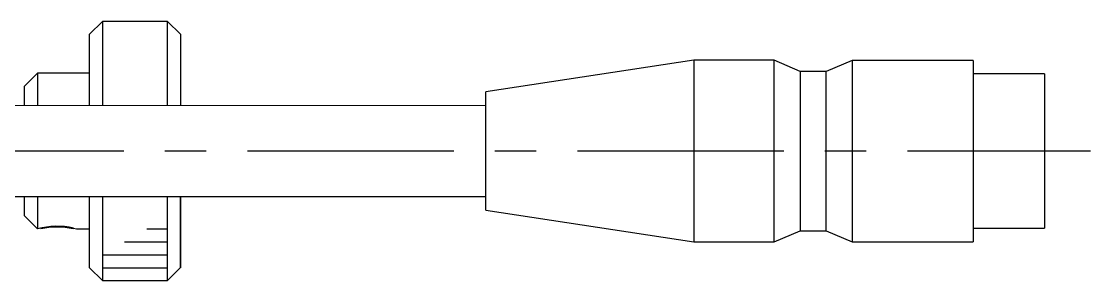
# Model space of a CAD drawing. Extents: x 0 to 701, y -8 to 617.
# Drawn here: x 166.2 to 248.5, y 285.8 to 305.8 of the extents above; entities that cross this region are included whole.
import ezdxf

# ---------------------------------------------------------------- set-up
doc = ezdxf.new("R2010")
doc.units = 0
doc.header["$LTSCALE"] = 0.5
doc.linetypes.add('CENTER', pattern=[50.8, 31.75, -6.35, 6.35, -6.35])
for name, color, linetype in [('MSM_CENTER', 1, 'CENTER'), ('MSM_CONTINUOUS', 7, 'CONTINUOUS'), ('MSM_NARROW', 5, 'CONTINUOUS')]:
    doc.layers.add(name, color=color, linetype=linetype)

msp = doc.modelspace()

# ---------------------------------------------------------------- linework, layer by layer
at = {"layer": 'MSM_CENTER'}
msp.add_line((107.447, 295.873), (248.547, 295.873), dxfattribs=at)
at = {"layer": 'MSM_CONTINUOUS'}
for p, q in [((172.498, 305.849), (171.498, 304.849)), ((172.498, 305.849), (172.497, 299.349)), ((177.498, 305.849), (172.498, 305.849)), ((177.497, 299.349), (177.498, 305.849)), ((178.498, 304.848), (177.498, 305.849)), ((171.497, 299.349), (171.498, 304.849)), ((178.498, 304.848), (178.497, 299.348)), ((217.998, 302.843), (201.997, 300.415)), ((217.998, 302.843), (217.996, 288.843)), ((224.198, 302.842), (217.998, 302.843)), ((224.196, 288.842), (224.198, 302.842)), ((226.198, 301.992), (224.198, 302.842)), ((230.198, 302.841), (228.198, 301.992)), ((230.198, 302.841), (230.196, 288.841)), ((239.498, 302.84), (230.198, 302.841)), ((239.498, 302.84), (239.496, 288.84)), ((166.497, 300.85), (167.498, 301.85)), ((167.498, 301.85), (167.497, 299.35)), ((171.498, 301.849), (167.498, 301.85)), ((226.198, 301.992), (226.196, 289.692)), ((228.198, 301.992), (226.198, 301.992)), ((228.196, 289.692), (228.198, 301.992)), ((244.998, 301.789), (239.498, 301.79)), ((244.998, 301.789), (244.996, 289.889)), ((166.497, 299.35), (166.497, 300.85)), ((201.996, 291.275), (201.997, 300.415)), ((201.997, 299.345), (153.997, 299.352)), ((153.996, 292.352), (201.996, 292.345)), ((166.496, 290.85), (166.496, 292.35)), ((167.496, 292.35), (167.496, 289.85)), ((171.496, 286.849), (171.496, 292.349)), ((172.496, 292.349), (172.495, 285.849)), ((177.495, 285.849), (177.496, 292.349)), ((178.496, 292.348), (178.496, 286.848)), ((178.5, 286.853), (178.5, 292.348)), ((167.496, 289.85), (166.496, 290.85)), ((201.996, 291.275), (217.996, 288.843)), ((167.746, 289.85), (167.746, 289.85)), ((170.496, 289.849), (171.496, 289.849)), ((239.496, 289.89), (244.996, 289.889)), ((224.196, 288.842), (226.196, 289.692)), ((226.196, 289.692), (228.196, 289.692)), ((228.196, 289.692), (230.196, 288.841)), ((217.996, 288.843), (224.196, 288.842)), ((230.196, 288.841), (239.496, 288.84)), ((171.496, 286.849), (172.495, 285.849)), ((177.495, 285.849), (178.5, 286.853)), ((172.495, 285.849), (177.495, 285.849))]:
    msp.add_line(p, q, dxfattribs=at)
msp.add_arc((168.995, 283.981), 6.001, 77.96857, 102.01576, dxfattribs=at)
at = {"layer": 'MSM_NARROW'}
for p, q in [((167.496, 289.85), (167.496, 289.849)), ((170.257, 289.905), (170.496, 289.849)), ((175.896, 289.849), (177.496, 289.849)), ((174.196, 288.849), (177.496, 288.849)), ((172.496, 287.849), (177.496, 287.849)), ((172.496, 286.849), (177.496, 286.849))]:
    msp.add_line(p, q, dxfattribs=at)
msp.add_arc((168.992, 284.063), 5.978, 77.78018, 104.49381, dxfattribs=at)

doc.saveas('drawing.dxf')
